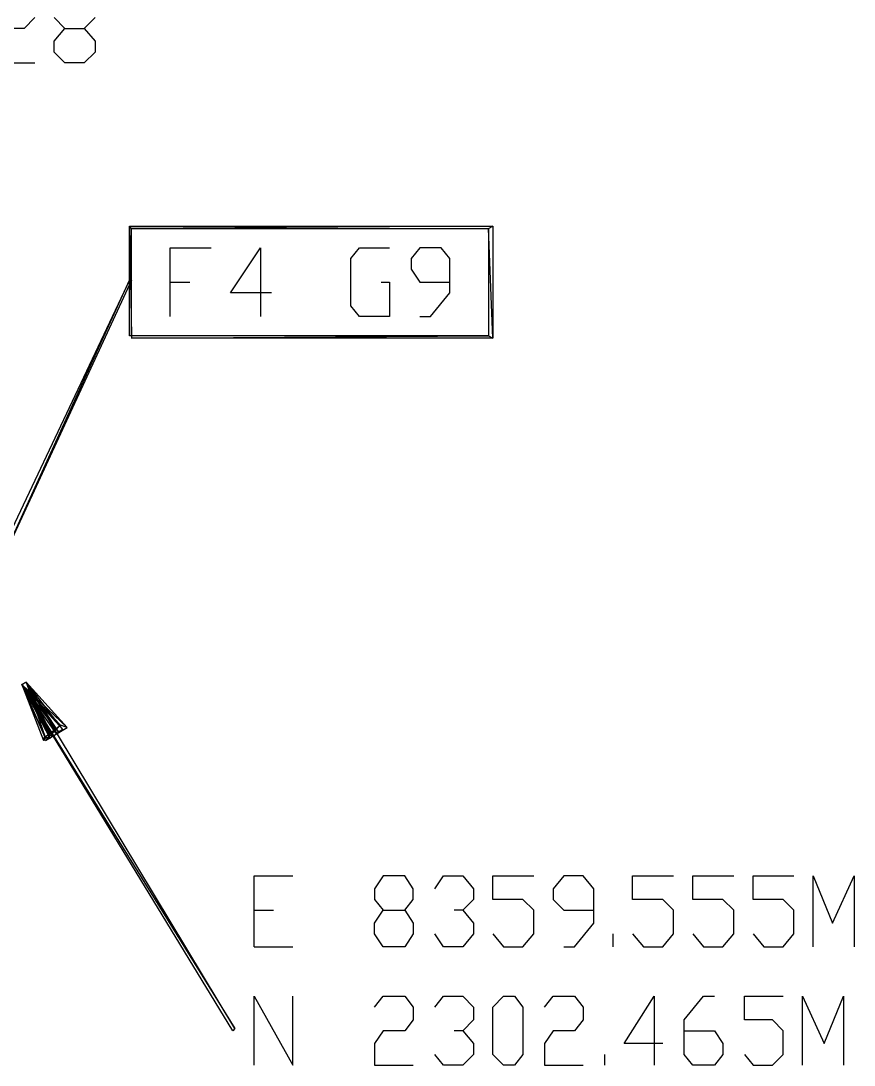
# Model space of a CAD drawing. Header units: millimetres. Extents: x 0 to 741, y 31 to 702.
# Drawn here: x 305.1 to 351.6, y 587.3 to 645.6 of the extents above; entities that cross this region are included whole.
import ezdxf

# ---------------------------------------------------------------- set-up
doc = ezdxf.new("R2010")
doc.units = ezdxf.units.MM
doc.layers.add('DIAGRAM', color=4, linetype='Continuous')

msp = doc.modelspace()

# ---------------------------------------------------------------- linework, layer by layer
at = {"layer": 'DIAGRAM'}
for p, q in [((305.884, 645.74), (305.284, 645.14)), ((306.964, 645.74), (307.564, 645.14)), ((308.644, 645.14), (309.244, 645.74)), ((305.284, 645.14), (304.204, 645.14)), ((306.964, 644.42), (307.564, 645.14)), ((307.564, 645.14), (308.644, 645.14)), ((308.644, 645.14), (309.244, 644.42)), ((306.964, 643.82), (306.964, 644.42)), ((309.244, 644.42), (309.244, 643.82)), ((307.564, 643.22), (306.964, 643.82)), ((309.244, 643.82), (308.644, 643.22)), ((303.604, 643.22), (305.884, 643.22)), ((308.644, 643.22), (307.564, 643.22)), ((311.284, 633.98), (311.164, 634.1)), ((311.164, 634.1), (331.444, 634.1)), ((311.284, 633.98), (311.164, 634.1)), ((311.164, 634.1), (311.284, 627.98)), ((311.164, 634.1), (311.284, 627.98)), ((311.164, 627.98), (311.164, 634.1)), ((331.444, 634.1), (311.284, 633.98)), ((331.444, 634.1), (311.284, 633.98)), ((311.284, 633.98), (331.204, 633.98)), ((311.284, 627.98), (311.284, 633.98)), ((331.204, 633.98), (331.444, 634.1)), ((331.204, 633.98), (331.444, 634.1)), ((331.444, 627.86), (331.204, 633.98)), ((331.204, 633.98), (331.204, 627.98)), ((331.444, 627.86), (331.204, 633.98)), ((331.444, 634.1), (331.444, 627.86)), ((313.444, 629.06), (313.444, 632.9)), ((313.444, 632.9), (315.724, 632.9)), ((316.804, 630.38), (318.484, 632.9)), ((318.484, 632.9), (318.484, 629.06)), ((323.524, 632.3), (324.004, 632.9)), ((324.004, 632.9), (325.684, 632.9)), ((327.364, 632.9), (326.884, 632.3)), ((328.564, 632.9), (327.364, 632.9)), ((329.044, 632.3), (328.564, 632.9)), ((323.524, 629.66), (323.524, 632.3)), ((326.884, 632.3), (326.884, 631.7)), ((329.044, 630.38), (329.044, 632.3)), ((326.884, 631.7), (327.364, 630.98)), ((311.164, 631.1), (302.764, 613.34)), ((303.004, 613.22), (311.164, 631.1)), ((303.004, 613.22), (311.164, 631.1)), ((311.284, 631.1), (303.004, 613.22)), ((311.164, 631.1), (311.284, 631.1)), ((313.444, 630.98), (314.524, 630.98)), ((325.204, 630.98), (325.684, 630.98)), ((325.684, 630.98), (325.684, 629.06)), ((327.364, 630.98), (329.044, 630.98)), ((319.084, 630.38), (316.804, 630.38)), ((327.964, 629.06), (329.044, 630.38)), ((324.004, 629.06), (323.524, 629.66)), ((325.684, 629.06), (324.004, 629.06)), ((327.364, 629.06), (327.964, 629.06)), ((311.284, 627.98), (311.164, 627.98)), ((311.284, 627.98), (311.284, 627.86)), ((311.284, 627.86), (331.204, 627.98)), ((331.204, 627.98), (311.284, 627.98)), ((311.284, 627.86), (331.204, 627.98)), ((331.444, 627.86), (311.284, 627.86)), ((331.204, 627.98), (331.444, 627.86)), ((331.204, 627.98), (331.444, 627.86)), ((305.164, 608.54), (305.404, 608.66)), ((305.404, 608.66), (305.164, 608.54)), ((305.164, 608.54), (305.404, 608.66)), ((305.404, 608.66), (305.164, 608.54)), ((305.164, 608.54), (305.404, 608.66)), ((305.404, 608.66), (305.164, 608.54)), ((305.164, 608.54), (305.404, 608.66)), ((305.404, 608.66), (305.164, 608.54)), ((305.404, 608.66), (305.164, 608.54)), ((306.484, 605.54), (305.164, 608.54)), ((305.164, 608.54), (306.364, 605.42)), ((306.484, 605.54), (305.164, 608.54)), ((305.164, 608.54), (307.684, 606.14)), ((305.164, 608.54), (307.684, 606.14)), ((307.324, 606.26), (305.164, 608.54)), ((306.724, 605.66), (305.164, 608.54)), ((305.164, 608.54), (306.484, 605.54)), ((306.724, 605.66), (305.164, 608.54)), ((305.164, 608.54), (307.444, 606.02)), ((305.164, 608.54), (307.444, 606.02)), ((307.204, 605.9), (305.164, 608.54)), ((306.844, 605.66), (305.164, 608.54)), ((305.164, 608.54), (306.724, 605.54)), ((306.844, 605.66), (305.164, 608.54)), ((305.164, 608.54), (307.444, 606.02)), ((305.164, 608.54), (307.444, 606.02)), ((307.204, 605.9), (305.164, 608.54)), ((306.844, 605.66), (305.164, 608.54)), ((305.164, 608.54), (306.724, 605.54)), ((306.844, 605.66), (305.164, 608.54)), ((305.164, 608.54), (307.204, 605.9)), ((305.164, 608.54), (307.204, 605.9)), ((307.084, 605.78), (305.164, 608.54)), ((305.164, 608.54), (317.044, 589.34)), ((305.164, 608.54), (317.044, 589.34)), ((316.924, 589.22), (305.164, 608.54)), ((305.404, 608.66), (306.484, 605.54)), ((307.684, 606.14), (305.404, 608.66)), ((305.404, 608.66), (306.724, 605.66)), ((307.444, 606.02), (305.404, 608.66)), ((305.404, 608.66), (306.844, 605.66)), ((307.444, 606.02), (305.404, 608.66)), ((305.404, 608.66), (306.844, 605.66)), ((307.204, 605.9), (305.404, 608.66)), ((317.044, 589.34), (305.404, 608.66)), ((306.364, 605.54), (307.324, 606.26)), ((307.324, 606.26), (306.484, 605.42)), ((307.324, 606.26), (306.484, 605.42)), ((306.484, 605.42), (307.684, 606.14)), ((307.444, 606.02), (307.204, 605.9)), ((307.444, 606.02), (307.204, 605.9)), ((307.684, 606.14), (307.324, 606.26)), ((307.684, 606.14), (307.324, 606.26)), ((306.364, 605.42), (306.484, 605.54)), ((306.484, 605.42), (306.364, 605.54)), ((306.484, 605.54), (306.724, 605.66)), ((306.724, 605.54), (306.844, 605.66)), ((306.724, 605.54), (306.844, 605.66)), ((307.204, 605.9), (307.084, 605.78)), ((318.124, 593.9), (318.124, 597.86)), ((318.124, 597.86), (320.284, 597.86)), ((325.324, 597.86), (324.844, 597.14)), ((326.524, 597.86), (325.324, 597.86)), ((327.004, 597.14), (326.524, 597.86)), ((328.204, 597.14), (328.684, 597.86)), ((328.684, 597.86), (329.764, 597.86)), ((329.764, 597.86), (330.364, 597.14)), ((331.444, 596.54), (331.444, 597.86)), ((331.444, 597.86), (333.724, 597.86)), ((335.404, 597.86), (334.804, 597.14)), ((336.484, 597.86), (335.404, 597.86)), ((337.084, 597.14), (336.484, 597.86)), ((339.244, 596.54), (339.244, 597.86)), ((339.244, 597.86), (341.524, 597.86)), ((342.604, 596.54), (342.604, 597.86)), ((342.604, 597.86), (344.884, 597.86)), ((345.964, 596.54), (345.964, 597.86)), ((345.964, 597.86), (348.244, 597.86)), ((349.324, 593.9), (349.324, 597.86)), ((349.324, 597.86), (350.404, 595.22)), ((350.404, 595.22), (351.604, 597.86)), ((351.604, 597.86), (351.604, 593.9)), ((324.844, 597.14), (324.844, 596.54)), ((327.004, 596.54), (327.004, 597.14)), ((330.364, 597.14), (330.364, 596.54)), ((334.804, 597.14), (334.804, 596.54)), ((337.084, 595.22), (337.084, 597.14)), ((324.844, 596.54), (325.324, 595.94)), ((326.524, 595.94), (327.004, 596.54)), ((330.364, 596.54), (329.764, 595.94)), ((333.124, 596.54), (331.444, 596.54)), ((333.724, 595.94), (333.124, 596.54)), ((334.804, 596.54), (335.404, 595.94)), ((340.924, 596.54), (339.244, 596.54)), ((341.524, 595.94), (340.924, 596.54)), ((344.284, 596.54), (342.604, 596.54)), ((344.884, 595.94), (344.284, 596.54)), ((347.644, 596.54), (345.964, 596.54)), ((348.244, 595.94), (347.644, 596.54)), ((318.124, 595.94), (319.204, 595.94)), ((324.844, 595.22), (325.324, 595.94)), ((325.324, 595.94), (326.524, 595.94)), ((326.524, 595.94), (327.004, 595.22)), ((329.764, 595.94), (329.284, 595.94)), ((329.764, 595.94), (330.364, 595.22)), ((333.724, 594.62), (333.724, 595.94)), ((335.404, 595.94), (337.084, 595.94)), ((341.524, 594.62), (341.524, 595.94)), ((344.884, 594.62), (344.884, 595.94)), ((348.244, 594.62), (348.244, 595.94)), ((324.844, 594.62), (324.844, 595.22)), ((327.004, 595.22), (327.004, 594.62)), ((330.364, 595.22), (330.364, 594.62)), ((336.004, 593.9), (337.084, 595.22)), ((325.324, 593.9), (324.844, 594.62)), ((327.004, 594.62), (326.524, 593.9)), ((328.684, 593.9), (328.204, 594.62)), ((330.364, 594.62), (329.764, 593.9)), ((331.444, 594.62), (332.044, 593.9)), ((333.124, 593.9), (333.724, 594.62)), ((338.164, 593.9), (338.164, 594.62)), ((339.244, 594.62), (339.844, 593.9)), ((340.924, 593.9), (341.524, 594.62)), ((342.604, 594.62), (343.204, 593.9)), ((344.284, 593.9), (344.884, 594.62)), ((345.964, 594.62), (346.564, 593.9)), ((347.644, 593.9), (348.244, 594.62)), ((318.124, 593.9), (320.284, 593.9)), ((326.524, 593.9), (325.324, 593.9)), ((329.764, 593.9), (328.684, 593.9)), ((332.044, 593.9), (333.124, 593.9)), ((335.404, 593.9), (336.004, 593.9)), ((339.844, 593.9), (340.924, 593.9)), ((343.204, 593.9), (344.284, 593.9)), ((346.564, 593.9), (347.644, 593.9)), ((318.124, 587.3), (318.124, 591.14)), ((318.124, 591.14), (320.284, 587.3)), ((320.284, 587.3), (320.284, 591.14)), ((324.844, 590.54), (325.324, 591.14)), ((325.324, 591.14), (326.524, 591.14)), ((326.524, 591.14), (327.004, 590.54)), ((328.204, 590.54), (328.684, 591.14)), ((328.684, 591.14), (329.764, 591.14)), ((329.764, 591.14), (330.364, 590.54)), ((331.444, 590.54), (332.044, 591.14)), ((332.044, 591.14), (332.644, 591.14)), ((332.644, 591.14), (333.124, 590.54)), ((334.324, 590.54), (334.804, 591.14)), ((334.804, 591.14), (336.004, 591.14)), ((336.004, 591.14), (336.484, 590.54)), ((338.764, 588.5), (340.444, 591.14)), ((340.444, 591.14), (340.444, 587.3)), ((342.124, 589.82), (343.204, 591.14)), ((343.204, 591.14), (343.804, 591.14)), ((345.484, 589.82), (345.484, 591.14)), ((345.484, 591.14), (347.644, 591.14)), ((348.724, 587.3), (348.724, 591.14)), ((348.724, 591.14), (349.924, 588.5)), ((349.924, 588.5), (351.004, 591.14)), ((351.004, 591.14), (351.004, 587.3)), ((327.004, 590.54), (327.004, 589.82)), ((330.364, 590.54), (330.364, 589.82)), ((331.444, 587.9), (331.444, 590.54)), ((333.124, 590.54), (333.124, 587.9)), ((336.484, 590.54), (336.484, 589.82)), ((327.004, 589.82), (326.524, 589.22)), ((330.364, 589.82), (329.764, 589.22)), ((336.484, 589.82), (336.004, 589.22)), ((342.124, 587.9), (342.124, 589.82)), ((347.044, 589.82), (345.484, 589.82)), ((347.644, 589.22), (347.044, 589.82)), ((317.044, 589.34), (316.924, 589.22)), ((325.324, 589.22), (324.844, 588.5)), ((326.524, 589.22), (325.324, 589.22)), ((329.764, 589.22), (329.284, 589.22)), ((329.764, 589.22), (330.364, 588.5)), ((334.804, 589.22), (334.324, 588.5)), ((336.004, 589.22), (334.804, 589.22)), ((342.124, 589.22), (343.804, 589.22)), ((343.804, 589.22), (344.284, 588.5)), ((347.644, 587.9), (347.644, 589.22)), ((324.844, 588.5), (324.844, 587.3)), ((330.364, 588.5), (330.364, 587.9)), ((334.324, 588.5), (334.324, 587.3)), ((340.924, 588.5), (338.764, 588.5)), ((344.284, 588.5), (344.284, 587.9)), ((328.684, 587.3), (328.204, 587.9)), ((330.364, 587.9), (329.764, 587.3)), ((332.044, 587.3), (331.444, 587.9)), ((333.124, 587.9), (332.644, 587.3)), ((337.684, 587.3), (337.684, 587.9)), ((342.604, 587.3), (342.124, 587.9)), ((344.284, 587.9), (343.804, 587.3)), ((345.484, 587.9), (345.964, 587.3)), ((347.044, 587.3), (347.644, 587.9)), ((324.844, 587.3), (327.004, 587.3)), ((329.764, 587.3), (328.684, 587.3)), ((332.644, 587.3), (332.044, 587.3)), ((334.324, 587.3), (336.484, 587.3)), ((343.804, 587.3), (342.604, 587.3)), ((345.964, 587.3), (347.044, 587.3))]:
    msp.add_line(p, q, dxfattribs=at)

doc.saveas('drawing.dxf')
